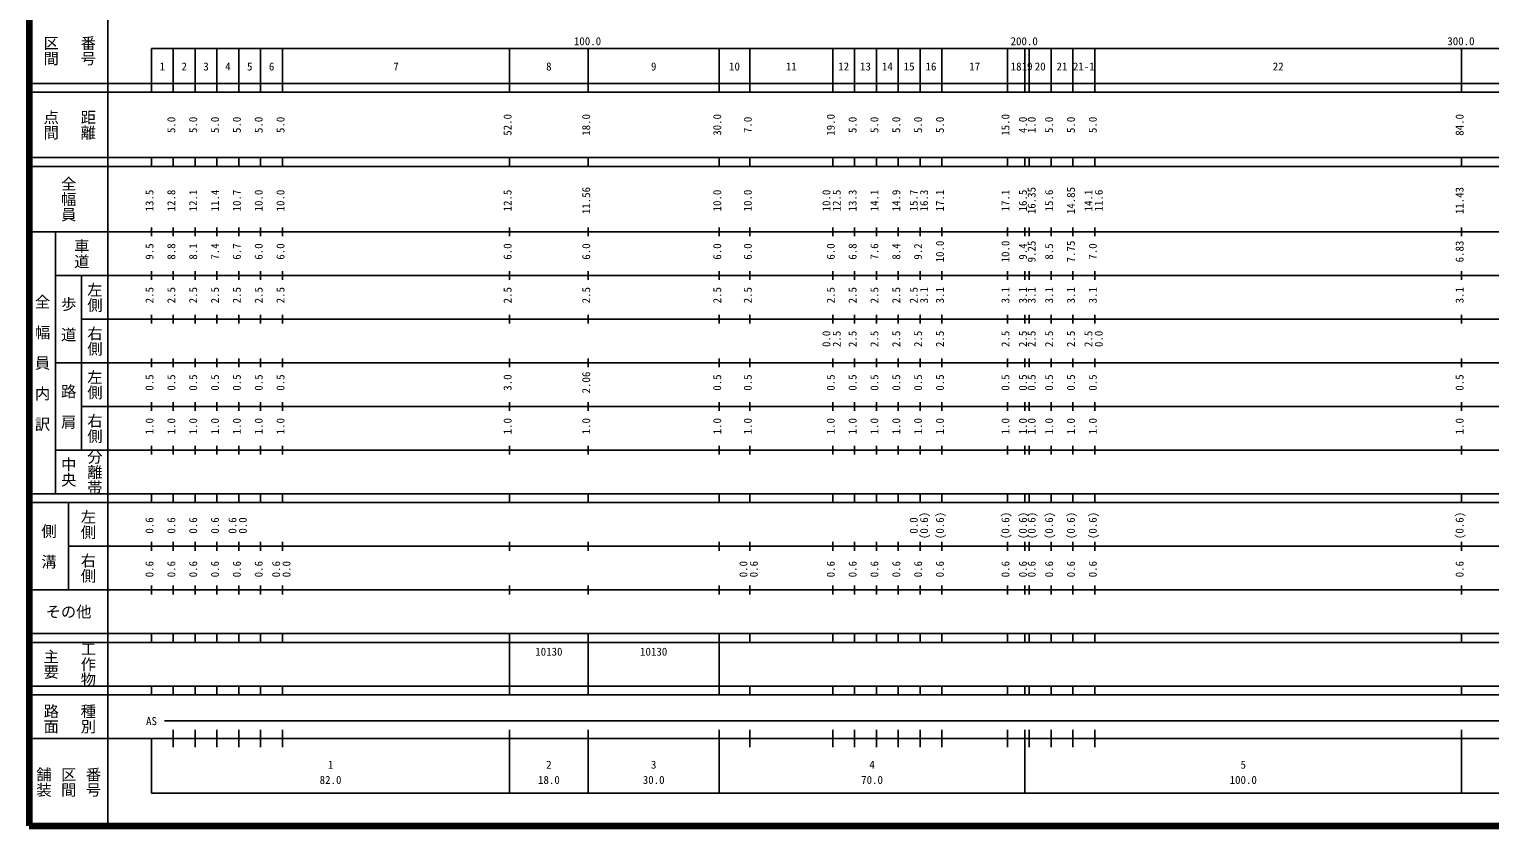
# Model space of a CAD drawing. Units: millimetres on the paper, enlarged 1000 times. Extents: x 40000 to 680000, y 20000 to 380000.
# Drawn here: x 40000 to 374454, y 20000 to 202409 of the extents above; entities that cross this region are included whole.
import ezdxf
from ezdxf.enums import TextEntityAlignment as Align

# ---------------------------------------------------------------- set-up
doc = ezdxf.new("R2010")
doc.units = ezdxf.units.MM
doc.header["$LTSCALE"] = 1000
doc.layers.add('S-TTL', color=2, linetype='Continuous', lineweight=140)
doc.layers.add('S-TTL-BAND', color=7, linetype='Continuous', lineweight=25)
doc.styles.add('@ＭＳ ゴシック', font='')
doc.styles.add('ＭＳ ゴシック', font='')
doc.styles.get('@ＭＳ ゴシック').set_extended_font_data('@MS Gothic')
doc.styles.get('ＭＳ ゴシック').set_extended_font_data('MS Gothic')

msp = doc.modelspace()

# ---------------------------------------------------------------- linework, layer by layer
at = {"layer": 'S-TTL'}
for p, q in [((40000, 380000), (40000, 20000)), ((40000, 20000), (680000, 20000))]:
    msp.add_line(p, q, dxfattribs=at)
at = {"layer": 'S-TTL-BAND'}
for p, q in [((58000, 370000), (58000, 20000)), ((68000, 198000), (579000, 198000)), ((68000, 198000), (68000, 188000)), ((73000, 188000), (73000, 198000)), ((78000, 188000), (78000, 198000)), ((83000, 188000), (83000, 198000)), ((88000, 188000), (88000, 198000)), ((93000, 188000), (93000, 198000)), ((98000, 188000), (98000, 198000)), ((150000, 188000), (150000, 198000)), ((168000, 188000), (168000, 198000)), ((198000, 188000), (198000, 198000)), ((205000, 188000), (205000, 198000)), ((224000, 188000), (224000, 198000)), ((229000, 188000), (229000, 198000)), ((234000, 188000), (234000, 198000)), ((239000, 188000), (239000, 198000)), ((244000, 188000), (244000, 198000)), ((249000, 188000), (249000, 198000)), ((264000, 188000), (264000, 198000)), ((268000, 188000), (268000, 198000)), ((269000, 188000), (269000, 198000)), ((274000, 188000), (274000, 198000)), ((279000, 188000), (279000, 198000)), ((284000, 188000), (284000, 198000)), ((368000, 188000), (368000, 198000)), ((40000, 190000), (579000, 190000)), ((40000, 188000), (579000, 188000)), ((40000, 173000), (579000, 173000)), ((40000, 171000), (579000, 171000)), ((68000, 171000), (68000, 173000)), ((73000, 171000), (73000, 173000)), ((78000, 171000), (78000, 173000)), ((83000, 171000), (83000, 173000)), ((88000, 171000), (88000, 173000)), ((93000, 171000), (93000, 173000)), ((98000, 171000), (98000, 173000)), ((150000, 171000), (150000, 173000)), ((168000, 171000), (168000, 173000)), ((198000, 171000), (198000, 173000)), ((205000, 171000), (205000, 173000)), ((224000, 171000), (224000, 173000)), ((229000, 171000), (229000, 173000)), ((234000, 171000), (234000, 173000)), ((239000, 171000), (239000, 173000)), ((244000, 171000), (244000, 173000)), ((249000, 171000), (249000, 173000)), ((264000, 171000), (264000, 173000)), ((268000, 171000), (268000, 173000)), ((269000, 171000), (269000, 173000)), ((274000, 171000), (274000, 173000)), ((279000, 171000), (279000, 173000)), ((284000, 171000), (284000, 173000)), ((368000, 171000), (368000, 173000)), ((40000, 156000), (579000, 156000)), ((46000, 96000), (46000, 156000)), ((68000, 155000), (68000, 157000)), ((73000, 155000), (73000, 157000)), ((78000, 155000), (78000, 157000)), ((83000, 155000), (83000, 157000)), ((88000, 155000), (88000, 157000)), ((93000, 155000), (93000, 157000)), ((98000, 155000), (98000, 157000)), ((150000, 155000), (150000, 157000)), ((168000, 155000), (168000, 157000)), ((198000, 155000), (198000, 157000)), ((205000, 155000), (205000, 157000)), ((224000, 155000), (224000, 157000)), ((229000, 155000), (229000, 157000)), ((234000, 155000), (234000, 157000)), ((239000, 155000), (239000, 157000)), ((244000, 155000), (244000, 157000)), ((249000, 155000), (249000, 157000)), ((264000, 155000), (264000, 157000)), ((268000, 155000), (268000, 157000)), ((269000, 155000), (269000, 157000)), ((274000, 155000), (274000, 157000)), ((279000, 155000), (279000, 157000)), ((284000, 155000), (284000, 157000)), ((368000, 155000), (368000, 157000)), ((46000, 146000), (579000, 146000)), ((52000, 146000), (52000, 106000)), ((68000, 145000), (68000, 147000)), ((73000, 145000), (73000, 147000)), ((78000, 145000), (78000, 147000)), ((83000, 145000), (83000, 147000)), ((88000, 145000), (88000, 147000)), ((93000, 145000), (93000, 147000)), ((98000, 145000), (98000, 147000)), ((150000, 145000), (150000, 147000)), ((168000, 145000), (168000, 147000)), ((198000, 145000), (198000, 147000)), ((205000, 145000), (205000, 147000)), ((224000, 145000), (224000, 147000)), ((229000, 145000), (229000, 147000)), ((234000, 145000), (234000, 147000)), ((239000, 145000), (239000, 147000)), ((244000, 145000), (244000, 147000)), ((249000, 145000), (249000, 147000)), ((264000, 145000), (264000, 147000)), ((268000, 145000), (268000, 147000)), ((269000, 145000), (269000, 147000)), ((274000, 145000), (274000, 147000)), ((279000, 145000), (279000, 147000)), ((284000, 145000), (284000, 147000)), ((368000, 145000), (368000, 147000)), ((52000, 136000), (579000, 136000)), ((68000, 135000), (68000, 137000)), ((73000, 135000), (73000, 137000)), ((78000, 135000), (78000, 137000)), ((83000, 135000), (83000, 137000)), ((88000, 135000), (88000, 137000)), ((93000, 135000), (93000, 137000)), ((98000, 135000), (98000, 137000)), ((150000, 135000), (150000, 137000)), ((168000, 135000), (168000, 137000)), ((198000, 135000), (198000, 137000)), ((205000, 135000), (205000, 137000)), ((224000, 135000), (224000, 137000)), ((229000, 135000), (229000, 137000)), ((234000, 135000), (234000, 137000)), ((239000, 135000), (239000, 137000)), ((244000, 135000), (244000, 137000)), ((249000, 135000), (249000, 137000)), ((264000, 135000), (264000, 137000)), ((268000, 135000), (268000, 137000)), ((269000, 135000), (269000, 137000)), ((274000, 135000), (274000, 137000)), ((279000, 135000), (279000, 137000)), ((284000, 135000), (284000, 137000)), ((368000, 135000), (368000, 137000)), ((46000, 126000), (579000, 126000)), ((68000, 125000), (68000, 127000)), ((73000, 125000), (73000, 127000)), ((78000, 125000), (78000, 127000)), ((83000, 125000), (83000, 127000)), ((88000, 125000), (88000, 127000)), ((93000, 125000), (93000, 127000)), ((98000, 125000), (98000, 127000)), ((150000, 125000), (150000, 127000)), ((168000, 125000), (168000, 127000)), ((198000, 125000), (198000, 127000)), ((205000, 125000), (205000, 127000)), ((224000, 125000), (224000, 127000)), ((229000, 125000), (229000, 127000)), ((234000, 125000), (234000, 127000)), ((239000, 125000), (239000, 127000)), ((244000, 125000), (244000, 127000)), ((249000, 125000), (249000, 127000)), ((264000, 125000), (264000, 127000)), ((268000, 125000), (268000, 127000)), ((269000, 125000), (269000, 127000)), ((274000, 125000), (274000, 127000)), ((279000, 125000), (279000, 127000)), ((284000, 125000), (284000, 127000)), ((368000, 125000), (368000, 127000)), ((52000, 116000), (579000, 116000)), ((68000, 115000), (68000, 117000)), ((73000, 115000), (73000, 117000)), ((78000, 115000), (78000, 117000)), ((83000, 115000), (83000, 117000)), ((88000, 115000), (88000, 117000)), ((93000, 115000), (93000, 117000)), ((98000, 115000), (98000, 117000)), ((150000, 115000), (150000, 117000)), ((168000, 115000), (168000, 117000)), ((198000, 115000), (198000, 117000)), ((205000, 115000), (205000, 117000)), ((224000, 115000), (224000, 117000)), ((229000, 115000), (229000, 117000)), ((234000, 115000), (234000, 117000)), ((239000, 115000), (239000, 117000)), ((244000, 115000), (244000, 117000)), ((249000, 115000), (249000, 117000)), ((264000, 115000), (264000, 117000)), ((268000, 115000), (268000, 117000)), ((269000, 115000), (269000, 117000)), ((274000, 115000), (274000, 117000)), ((279000, 115000), (279000, 117000)), ((284000, 115000), (284000, 117000)), ((368000, 115000), (368000, 117000)), ((46000, 106000), (579000, 106000)), ((68000, 105000), (68000, 107000)), ((73000, 105000), (73000, 107000)), ((78000, 105000), (78000, 107000)), ((83000, 105000), (83000, 107000)), ((88000, 105000), (88000, 107000)), ((93000, 105000), (93000, 107000)), ((98000, 105000), (98000, 107000)), ((150000, 105000), (150000, 107000)), ((168000, 105000), (168000, 107000)), ((198000, 105000), (198000, 107000)), ((205000, 105000), (205000, 107000)), ((224000, 105000), (224000, 107000)), ((229000, 105000), (229000, 107000)), ((234000, 105000), (234000, 107000)), ((239000, 105000), (239000, 107000)), ((244000, 105000), (244000, 107000)), ((249000, 105000), (249000, 107000)), ((264000, 105000), (264000, 107000)), ((268000, 105000), (268000, 107000)), ((269000, 105000), (269000, 107000)), ((274000, 105000), (274000, 107000)), ((279000, 105000), (279000, 107000)), ((284000, 105000), (284000, 107000)), ((368000, 105000), (368000, 107000)), ((40000, 96000), (579000, 96000)), ((40000, 94000), (579000, 94000)), ((49000, 94000), (49000, 74000)), ((68000, 94000), (68000, 96000)), ((73000, 94000), (73000, 96000)), ((78000, 94000), (78000, 96000)), ((83000, 94000), (83000, 96000)), ((88000, 94000), (88000, 96000)), ((93000, 94000), (93000, 96000)), ((98000, 94000), (98000, 96000)), ((150000, 94000), (150000, 96000)), ((168000, 94000), (168000, 96000)), ((198000, 94000), (198000, 96000)), ((205000, 94000), (205000, 96000)), ((224000, 94000), (224000, 96000)), ((229000, 94000), (229000, 96000)), ((234000, 94000), (234000, 96000)), ((239000, 94000), (239000, 96000)), ((244000, 94000), (244000, 96000)), ((249000, 94000), (249000, 96000)), ((264000, 94000), (264000, 96000)), ((268000, 94000), (268000, 96000)), ((269000, 94000), (269000, 96000)), ((274000, 94000), (274000, 96000)), ((279000, 94000), (279000, 96000)), ((284000, 94000), (284000, 96000)), ((368000, 94000), (368000, 96000)), ((49000, 84000), (579000, 84000)), ((68000, 83000), (68000, 85000)), ((73000, 83000), (73000, 85000)), ((78000, 83000), (78000, 85000)), ((83000, 83000), (83000, 85000)), ((88000, 83000), (88000, 85000)), ((93000, 83000), (93000, 85000)), ((98000, 83000), (98000, 85000)), ((150000, 83000), (150000, 85000)), ((168000, 83000), (168000, 85000)), ((198000, 83000), (198000, 85000)), ((205000, 83000), (205000, 85000)), ((224000, 83000), (224000, 85000)), ((229000, 83000), (229000, 85000)), ((234000, 83000), (234000, 85000)), ((239000, 83000), (239000, 85000)), ((244000, 83000), (244000, 85000)), ((249000, 83000), (249000, 85000)), ((264000, 83000), (264000, 85000)), ((268000, 83000), (268000, 85000)), ((269000, 83000), (269000, 85000)), ((274000, 83000), (274000, 85000)), ((279000, 83000), (279000, 85000)), ((284000, 83000), (284000, 85000)), ((368000, 83000), (368000, 85000)), ((40000, 74000), (579000, 74000)), ((68000, 73000), (68000, 75000)), ((73000, 73000), (73000, 75000)), ((78000, 73000), (78000, 75000)), ((83000, 73000), (83000, 75000)), ((88000, 73000), (88000, 75000)), ((93000, 73000), (93000, 75000)), ((98000, 73000), (98000, 75000)), ((150000, 73000), (150000, 75000)), ((168000, 73000), (168000, 75000)), ((198000, 73000), (198000, 75000)), ((205000, 73000), (205000, 75000)), ((224000, 73000), (224000, 75000)), ((229000, 73000), (229000, 75000)), ((234000, 73000), (234000, 75000)), ((239000, 73000), (239000, 75000)), ((244000, 73000), (244000, 75000)), ((249000, 73000), (249000, 75000)), ((264000, 73000), (264000, 75000)), ((268000, 73000), (268000, 75000)), ((269000, 73000), (269000, 75000)), ((274000, 73000), (274000, 75000)), ((279000, 73000), (279000, 75000)), ((284000, 73000), (284000, 75000)), ((368000, 73000), (368000, 75000)), ((40000, 64000), (579000, 64000)), ((68000, 62000), (68000, 64000)), ((73000, 62000), (73000, 64000)), ((78000, 62000), (78000, 64000)), ((83000, 62000), (83000, 64000)), ((88000, 62000), (88000, 64000)), ((93000, 62000), (93000, 64000)), ((98000, 62000), (98000, 64000)), ((150000, 62000), (150000, 64000)), ((168000, 62000), (168000, 64000)), ((198000, 62000), (198000, 64000)), ((205000, 62000), (205000, 64000)), ((224000, 62000), (224000, 64000)), ((229000, 62000), (229000, 64000)), ((234000, 62000), (234000, 64000)), ((239000, 62000), (239000, 64000)), ((244000, 62000), (244000, 64000)), ((249000, 62000), (249000, 64000)), ((264000, 62000), (264000, 64000)), ((268000, 62000), (268000, 64000)), ((269000, 62000), (269000, 64000)), ((274000, 62000), (274000, 64000)), ((279000, 62000), (279000, 64000)), ((284000, 62000), (284000, 64000)), ((368000, 62000), (368000, 64000)), ((40000, 62000), (579000, 62000)), ((150000, 52000), (150000, 62000)), ((168000, 52000), (168000, 62000)), ((168000, 52000), (168000, 62000)), ((198000, 52000), (198000, 62000)), ((40000, 52000), (579000, 52000)), ((68000, 50000), (68000, 52000)), ((73000, 50000), (73000, 52000)), ((78000, 50000), (78000, 52000)), ((83000, 50000), (83000, 52000)), ((88000, 50000), (88000, 52000)), ((93000, 50000), (93000, 52000)), ((98000, 50000), (98000, 52000)), ((150000, 50000), (150000, 52000)), ((168000, 50000), (168000, 52000)), ((198000, 50000), (198000, 52000)), ((205000, 50000), (205000, 52000)), ((224000, 50000), (224000, 52000)), ((229000, 50000), (229000, 52000)), ((234000, 50000), (234000, 52000)), ((239000, 50000), (239000, 52000)), ((244000, 50000), (244000, 52000)), ((249000, 50000), (249000, 52000)), ((264000, 50000), (264000, 52000)), ((268000, 50000), (268000, 52000)), ((269000, 50000), (269000, 52000)), ((274000, 50000), (274000, 52000)), ((279000, 50000), (279000, 52000)), ((284000, 50000), (284000, 52000)), ((368000, 50000), (368000, 52000)), ((40000, 50000), (579000, 50000)), ((71000, 44000), (565000, 44000)), ((73000, 38000), (73000, 42000)), ((78000, 38000), (78000, 42000)), ((83000, 38000), (83000, 42000)), ((88000, 38000), (88000, 42000)), ((93000, 38000), (93000, 42000)), ((98000, 38000), (98000, 42000)), ((150000, 27500), (150000, 42000)), ((168000, 27500), (168000, 42000)), ((198000, 27500), (198000, 42000)), ((205000, 38000), (205000, 42000)), ((224000, 38000), (224000, 42000)), ((229000, 38000), (229000, 42000)), ((234000, 38000), (234000, 42000)), ((239000, 38000), (239000, 42000)), ((244000, 38000), (244000, 42000)), ((249000, 38000), (249000, 42000)), ((264000, 38000), (264000, 42000)), ((268000, 27500), (268000, 42000)), ((269000, 38000), (269000, 42000)), ((274000, 38000), (274000, 42000)), ((279000, 38000), (279000, 42000)), ((284000, 38000), (284000, 42000)), ((368000, 27500), (368000, 42000)), ((40000, 40000), (579000, 40000)), ((68000, 40000), (68000, 27500)), ((68000, 27500), (579000, 27500))]:
    msp.add_line(p, q, dxfattribs=at)

# ---------------------------------------------------------------- texts
at = {"layer": 'S-TTL-BAND', "style": '@ＭＳ ゴシック'}
for s, p in [('番号', (53500, 197500)), ('区間', (45000, 197500)), ('点間', (45000, 180500)), ('距離', (53500, 180500)), ('全幅員', (49000, 163500)), ('車道', (52000, 151000)), ('左側', (55000, 141000)), ('全\u3000幅\u3000員\u3000内\u3000訳', (43000, 126000)), ('歩\u3000道', (49000, 136000)), ('右側', (55000, 131000)), ('左側', (55000, 121000)), ('路\u3000肩', (49000, 116000)), ('右側', (55000, 111000)), ('中央', (49000, 101000)), ('分離帯', (55000, 101000)), ('左側', (53500, 89000)), ('側\u3000溝', (44500, 84000)), ('右側', (53500, 79000)), ('主要', (45000, 57000)), ('工作物', (53500, 57000)), ('路面', (45000, 44500)), ('種別', (53500, 44500)), ('舗装', (43333, 30000)), ('区間', (49000, 30000)), ('番号', (54667, 30000))]:
    msp.add_text(s, height=2566, rotation=270, dxfattribs=at).set_placement(p, align=Align.MIDDLE_CENTER)
at = {"layer": 'S-TTL-BAND', "style": 'ＭＳ ゴシック'}
for s, p in [('100.0', (167844, 198195)), ('200.0', (267844, 198195)), ('300.0', (367844, 198195)), ('1', (70500, 192405)), ('2', (75500, 192405)), ('3', (80500, 192405)), ('4', (85500, 192405)), ('5', (90500, 192405)), ('6', (95500, 192405)), ('7', (124000, 192405)), ('8', (159000, 192405)), ('9', (183000, 192405)), ('10', (201500, 192405)), ('11', (214500, 192405)), ('12', (226500, 192405)), ('13', (231500, 192405)), ('14', (236500, 192405)), ('15', (241500, 192405)), ('16', (246500, 192405)), ('17', (256500, 192405)), ('18', (266000, 192405)), ('19', (268500, 192405)), ('20', (271500, 192405)), ('21', (276500, 192405)), ('21-1', (281500, 192405)), ('22', (326000, 192405)), ('AS', (68000, 42500)), ('1', (109000, 32523)), ('2', (159000, 32523)), ('3', (183000, 32523)), ('4', (233000, 32523)), ('5', (318000, 32523)), ('82.0', (109000, 29033)), ('18.0', (159000, 29033)), ('30.0', (183000, 29033)), ('70.0', (233000, 29033)), ('100.0', (318000, 29033))]:
    msp.add_text(s, height=1833, dxfattribs=at).set_placement(p, align=Align.BOTTOM_CENTER)
for s, p in [('5.0', (74000, 180500)), ('5.0', (79000, 180500)), ('5.0', (84000, 180500)), ('5.0', (89000, 180500)), ('5.0', (94000, 180500)), ('5.0', (99000, 180500)), ('52.0', (151000, 180500)), ('18.0', (169000, 180500)), ('30.0', (199000, 180500)), ('7.0', (206000, 180500)), ('19.0', (225000, 180500)), ('5.0', (230000, 180500)), ('5.0', (235000, 180500)), ('5.0', (240000, 180500)), ('5.0', (245000, 180500)), ('5.0', (250000, 180500)), ('15.0', (265000, 180500)), ('4.0', (269000, 180500)), ('1.0', (271000, 180500)), ('5.0', (275000, 180500)), ('5.0', (280000, 180500)), ('5.0', (285000, 180500)), ('84.0', (369000, 180500)), ('13.5', (69000, 163174)), ('12.8', (74000, 163174)), ('12.1', (79000, 163174)), ('11.4', (84000, 163174)), ('10.7', (89000, 163174)), ('10.0', (94000, 163174)), ('10.0', (99000, 163174)), ('12.5', (151000, 163174)), ('11.56', (169000, 163174)), ('10.0', (199000, 163174)), ('10.0', (206000, 163174)), ('10.0', (224000, 163174)), ('12.5', (226370, 163174)), ('13.3', (230000, 163174)), ('14.1', (235000, 163174)), ('14.9', (240000, 163174)), ('15.7', (244000, 163174)), ('16.3', (246370, 163174)), ('17.1', (250000, 163174)), ('17.1', (265000, 163174)), ('16.5', (269000, 163174)), ('16.35', (271000, 163174)), ('15.6', (275000, 163174)), ('14.85', (280000, 163174)), ('14.1', (284000, 163174)), ('11.6', (286370, 163174)), ('11.43', (369000, 163174)), ('10.0', (250000, 151500)), ('10.0', (265000, 151500)), ('9.5', (69000, 151500)), ('8.8', (74000, 151500)), ('8.1', (79000, 151500)), ('7.4', (84000, 151500)), ('6.7', (89000, 151500)), ('6.0', (94000, 151500)), ('6.0', (99000, 151500)), ('6.0', (151000, 151500)), ('6.0', (169000, 151500)), ('6.0', (199000, 151500)), ('6.0', (206000, 151500)), ('6.0', (225000, 151500)), ('6.8', (230000, 151500)), ('7.6', (235000, 151500)), ('8.4', (240000, 151500)), ('9.2', (245000, 151500)), ('9.4', (269000, 151500)), ('9.25', (271000, 151500)), ('8.5', (275000, 151500)), ('7.75', (280000, 151500)), ('7.0', (285000, 151500)), ('6.83', (369000, 151500)), ('2.5', (69000, 141500)), ('2.5', (74000, 141500)), ('2.5', (79000, 141500)), ('2.5', (84000, 141500)), ('2.5', (89000, 141500)), ('2.5', (94000, 141500)), ('2.5', (99000, 141500)), ('2.5', (151000, 141500)), ('2.5', (169000, 141500)), ('2.5', (199000, 141500)), ('2.5', (206000, 141500)), ('2.5', (225000, 141500)), ('2.5', (230000, 141500)), ('2.5', (235000, 141500)), ('2.5', (240000, 141500)), ('2.5', (244000, 141500)), ('3.1', (246370, 141500)), ('3.1', (250000, 141500)), ('3.1', (265000, 141500)), ('3.1', (269000, 141500)), ('3.1', (271000, 141500)), ('3.1', (275000, 141500)), ('3.1', (280000, 141500)), ('3.1', (285000, 141500)), ('3.1', (369000, 141500)), ('0.0', (224000, 131500)), ('2.5', (226370, 131500)), ('2.5', (230000, 131500)), ('2.5', (235000, 131500)), ('2.5', (240000, 131500)), ('2.5', (245000, 131500)), ('2.5', (250000, 131500)), ('2.5', (265000, 131500)), ('2.5', (269000, 131500)), ('2.5', (271000, 131500)), ('2.5', (275000, 131500)), ('2.5', (280000, 131500)), ('2.5', (284000, 131500)), ('0.0', (286370, 131500)), ('2.06', (169000, 121500)), ('0.5', (69000, 121500)), ('0.5', (74000, 121500)), ('0.5', (79000, 121500)), ('0.5', (84000, 121500)), ('0.5', (89000, 121500)), ('0.5', (94000, 121500)), ('0.5', (99000, 121500)), ('3.0', (151000, 121500)), ('0.5', (199000, 121500)), ('0.5', (206000, 121500)), ('0.5', (225000, 121500)), ('0.5', (230000, 121500)), ('0.5', (235000, 121500)), ('0.5', (240000, 121500)), ('0.5', (245000, 121500)), ('0.5', (250000, 121500)), ('0.5', (265000, 121500)), ('0.5', (269000, 121500)), ('0.5', (271000, 121500)), ('0.5', (275000, 121500)), ('0.5', (280000, 121500)), ('0.5', (285000, 121500)), ('0.5', (369000, 121500)), ('1.0', (69000, 111500)), ('1.0', (74000, 111500)), ('1.0', (79000, 111500)), ('1.0', (84000, 111500)), ('1.0', (89000, 111500)), ('1.0', (94000, 111500)), ('1.0', (99000, 111500)), ('1.0', (151000, 111500)), ('1.0', (169000, 111500)), ('1.0', (199000, 111500)), ('1.0', (206000, 111500)), ('1.0', (225000, 111500)), ('1.0', (230000, 111500)), ('1.0', (235000, 111500)), ('1.0', (240000, 111500)), ('1.0', (245000, 111500)), ('1.0', (250000, 111500)), ('1.0', (265000, 111500)), ('1.0', (269000, 111500)), ('1.0', (271000, 111500)), ('1.0', (275000, 111500)), ('1.0', (280000, 111500)), ('1.0', (285000, 111500)), ('1.0', (369000, 111500)), ('0.6', (69000, 88764)), ('0.6', (74000, 88764)), ('0.6', (79000, 88764)), ('0.6', (84000, 88764)), ('0.6', (88000, 88764)), ('0.0', (90370, 88764)), ('0.0', (244000, 88764)), ('(0.6)', (246370, 88764)), ('(0.6)', (250000, 88764)), ('(0.6)', (265000, 88764)), ('(0.6)', (269000, 88764)), ('(0.6)', (271000, 88764)), ('(0.6)', (275000, 88764)), ('(0.6)', (280000, 88764)), ('(0.6)', (285000, 88764)), ('(0.6)', (369000, 88764)), ('0.6', (69000, 78764)), ('0.6', (74000, 78764)), ('0.6', (79000, 78764)), ('0.6', (84000, 78764)), ('0.6', (89000, 78764)), ('0.6', (94000, 78764)), ('0.6', (98000, 78764)), ('0.0', (100370, 78764)), ('0.0', (205000, 78764)), ('0.6', (207370, 78764)), ('0.6', (225000, 78764)), ('0.6', (230000, 78764)), ('0.6', (235000, 78764)), ('0.6', (240000, 78764)), ('0.6', (245000, 78764)), ('0.6', (250000, 78764)), ('0.6', (265000, 78764)), ('0.6', (269000, 78764)), ('0.6', (271000, 78764)), ('0.6', (275000, 78764)), ('0.6', (280000, 78764)), ('0.6', (285000, 78764)), ('0.6', (369000, 78764))]:
    msp.add_text(s, height=1833, rotation=90, dxfattribs=at).set_placement(p, align=Align.BOTTOM_CENTER)
msp.add_text('その他', height=2566, dxfattribs=at).set_placement((49000, 69000), align=Align.MIDDLE_CENTER)
for p in [(155875, 58405), (179875, 58405)]:
    msp.add_text('10130', height=1833, dxfattribs=at).set_placement(p, align=Align.BOTTOM_LEFT)

doc.saveas('drawing.dxf')
